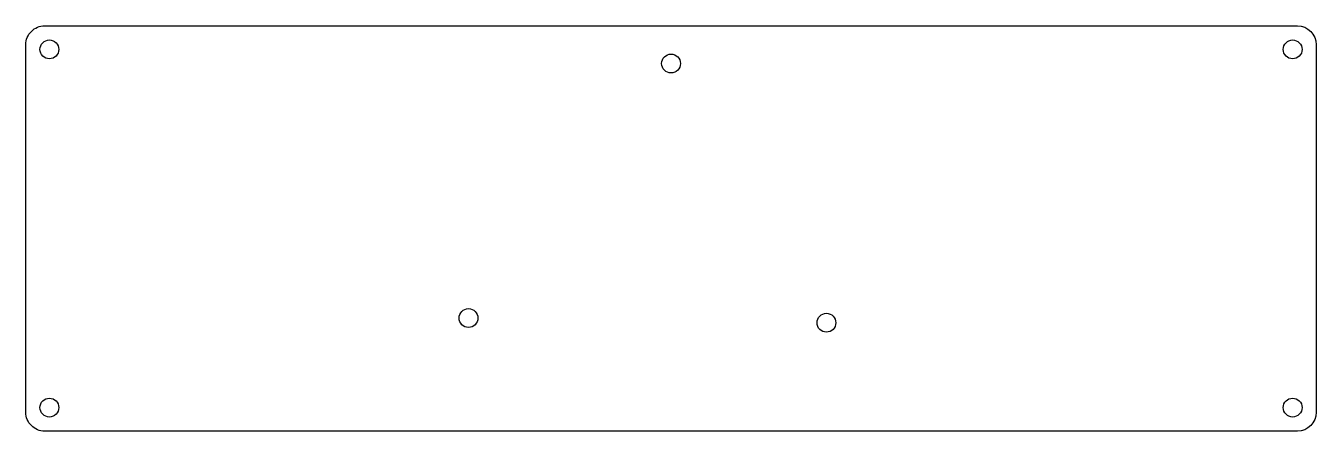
# Model space of a CAD drawing. Header units: millimetres. Extents: x 3 to 277, y 3 to 89.
import ezdxf

# ---------------------------------------------------------------- set-up
doc = ezdxf.new("R2010")
doc.units = ezdxf.units.MM
doc.header["$MEASUREMENT"] = 0

msp = doc.modelspace()

# ---------------------------------------------------------------- linework, layer by layer
msp.add_lwpolyline([(272.88, 88.92, -0.414065), (276.88, 84.92), (276.88, 6.92, -0.414065), (272.88, 2.92), (6.88, 2.92, -0.414214), (2.88, 6.92), (2.88, 6.92), (2.88, 84.92), (2.88, 84.92, -0.414232), (6.88, 88.92), (6.88, 88.92), (272.88, 88.92)], format="xyb", close=True)
for centre in [(7.88, 83.92), (271.88, 83.92), (139.88, 80.92), (96.88, 26.92), (172.88, 25.92), (7.88, 7.92), (271.88, 7.92)]:
    msp.add_circle(centre, 2)

doc.saveas('drawing.dxf')
